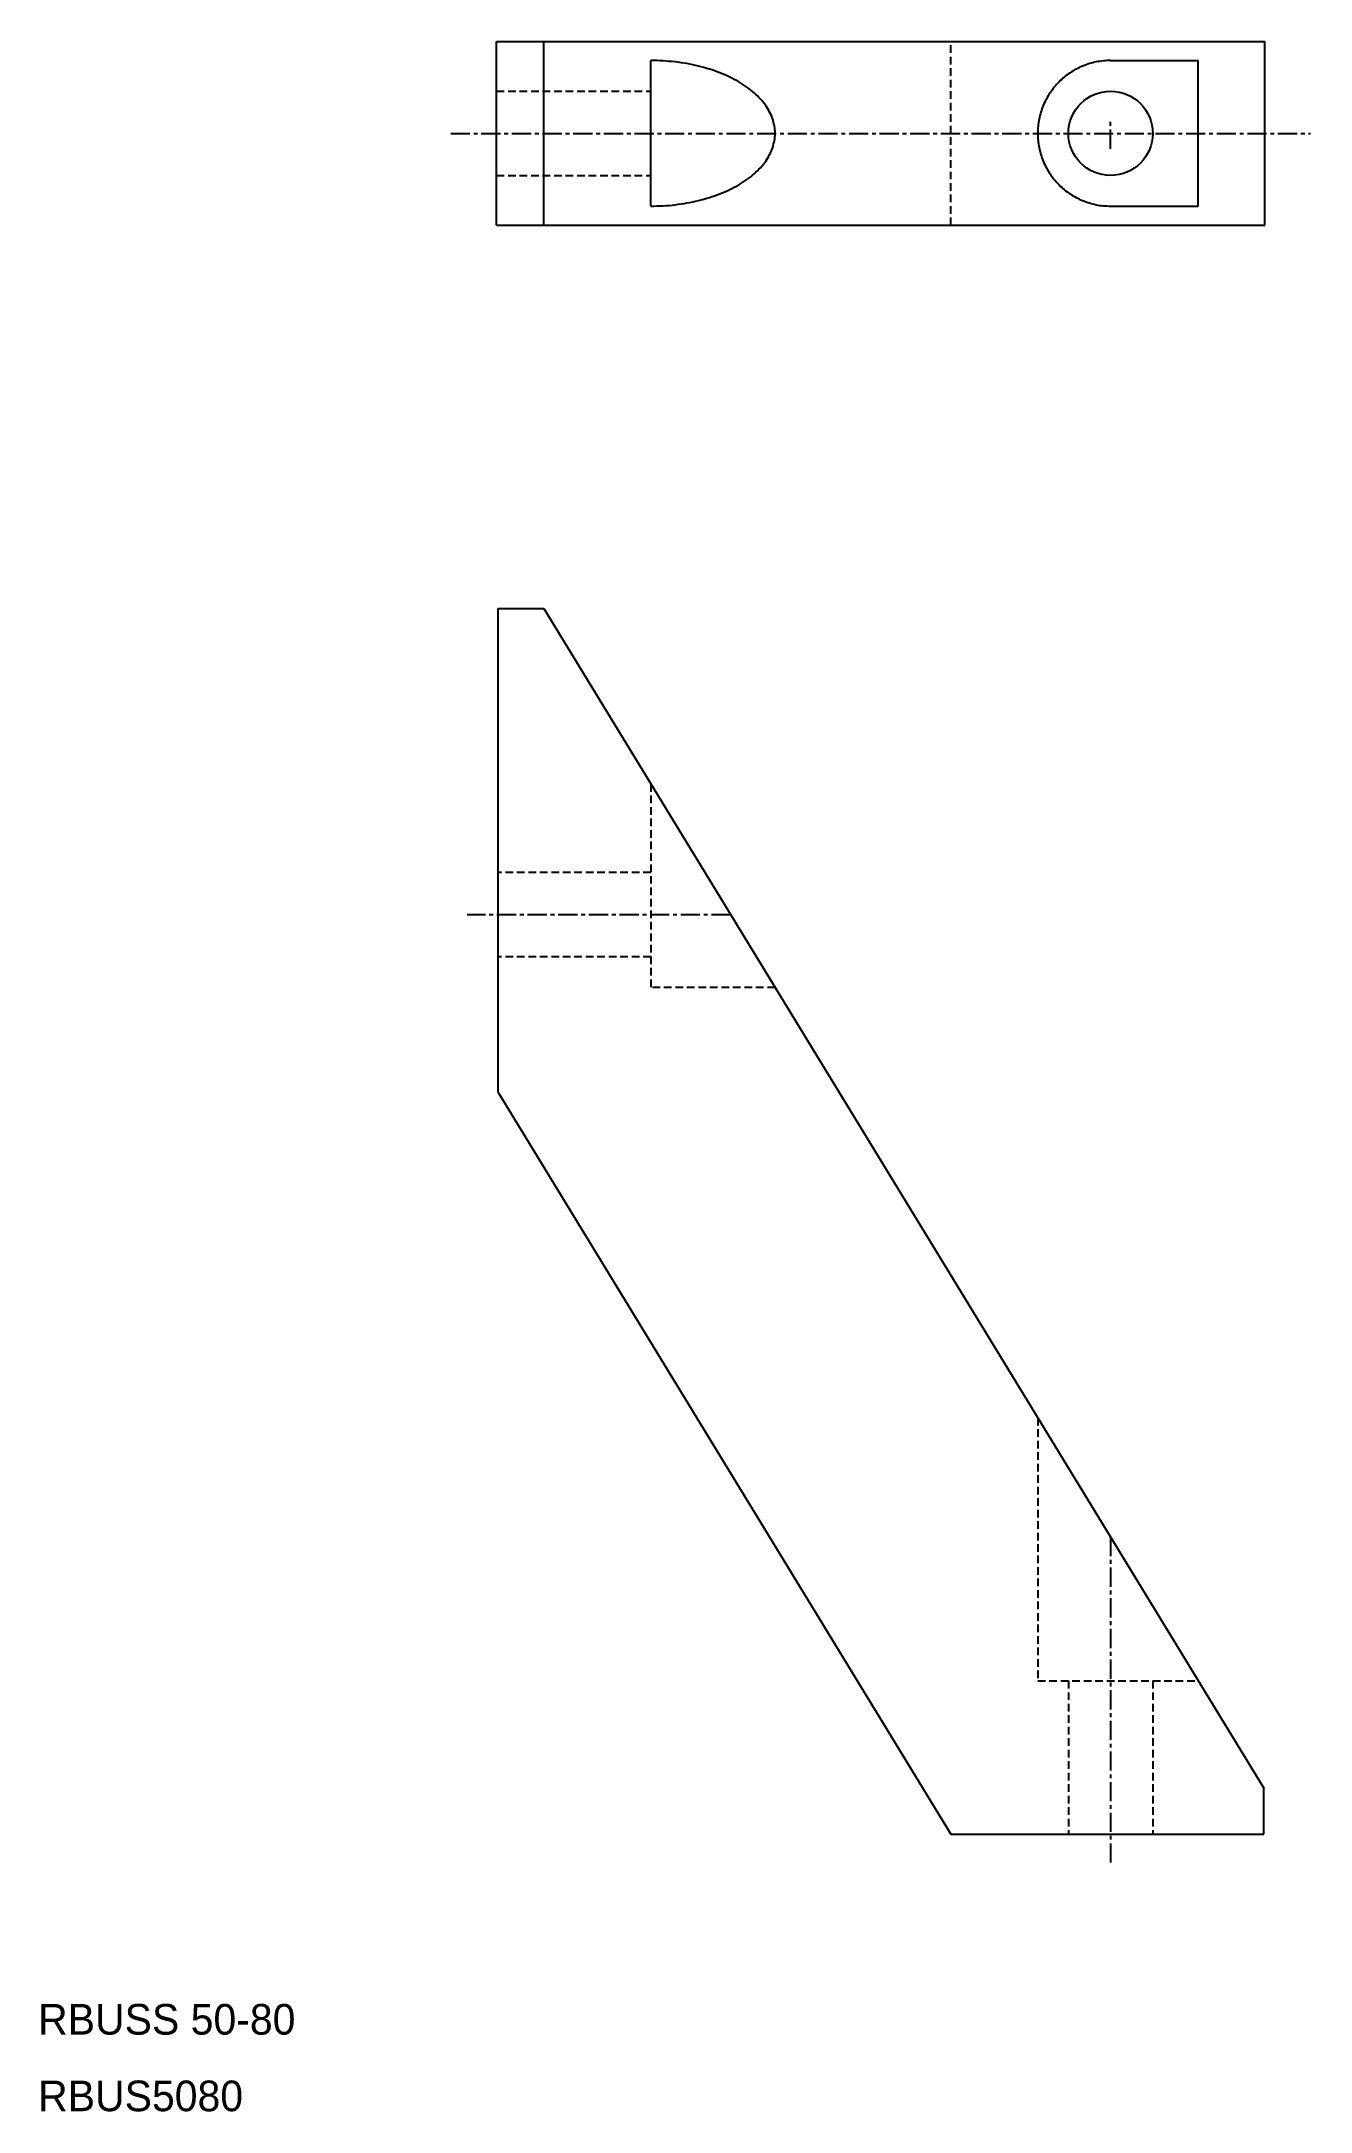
# Model space of a CAD drawing. Extents: x 1768 to 1851, y -115 to 20.
import ezdxf

# ---------------------------------------------------------------- set-up
doc = ezdxf.new("R2010")
doc.units = 0
doc.linetypes.add('CENTER', pattern=[2, 1.25, -0.25, 0.25, -0.25])
doc.linetypes.add('DASHED', pattern=[0.75, 0.5, -0.25])
doc.layers.get('0').update_dxf_attribs({"linetype": 'CONTINUOUS'})
doc.layers.add('CENTER', color=1, linetype='CENTER')

msp = doc.modelspace()

# ---------------------------------------------------------------- linework, layer by layer
at = {"color": 7, "linetype": 'CONTINUOUS'}
for p, q in [((1797.7, 20.08), (1847.83, 20.08)), ((1797.7, 8.08), (1797.7, 20.08)), ((1800.77, 8.08), (1800.77, 20.08)), ((1847.83, 8.08), (1847.83, 20.08)), ((1807.77, 9.33), (1807.77, 18.83)), ((1837.77, 18.83), (1843.49, 18.83)), ((1843.49, 9.33), (1843.49, 18.83)), ((1837.77, 9.33), (1843.49, 9.33)), ((1797.7, 8.08), (1847.83, 8.08)), ((1797.77, -16.92), (1797.77, -48.47)), ((1797.77, -16.92), (1800.77, -16.92)), ((1800.77, -16.92), (1847.77, -93.92)), ((1797.77, -29.42), (1797.77, -34.42)), ((1797.77, -48.47), (1827.34, -96.92)), ((1847.77, -96.92), (1847.77, -93.92)), ((1827.34, -96.92), (1847.77, -96.92))]:
    msp.add_line(p, q, dxfattribs=at)
at = {"color": 3, "linetype": 'DASHED'}
for p, q in [((1827.34, 8.08), (1827.34, 20.08)), ((1797.7, 16.83), (1807.77, 16.83)), ((1797.7, 11.33), (1807.77, 11.33)), ((1807.77, -28.39), (1807.77, -41.67)), ((1807.77, -34.17), (1797.77, -34.17)), ((1807.77, -39.67), (1797.77, -39.67)), ((1815.87, -41.67), (1807.77, -41.67)), ((1833.02, -69.75), (1833.02, -86.92)), ((1833.02, -86.92), (1843.49, -86.92)), ((1835.02, -86.92), (1835.02, -96.92)), ((1840.52, -86.92), (1840.52, -96.92))]:
    msp.add_line(p, q, dxfattribs=at)
at = {"color": 7, "linetype": 'CONTINUOUS'}
for points in [[(1807.77, 9.33, 0), (1807.96, 9.33, 0), (1808.16, 9.34, 0), (1808.36, 9.35, 0), (1808.56, 9.36, 0), (1808.76, 9.37, 0), (1808.95, 9.38, 0), (1809.15, 9.4, 0), (1809.35, 9.42, 0), (1809.54, 9.45, 0), (1809.74, 9.47, 0), (1809.93, 9.5, 0), (1810.12, 9.54, 0), (1810.31, 9.57, 0), (1810.5, 9.61, 0), (1810.68, 9.65, 0), (1810.87, 9.69, 0), (1811.05, 9.74, 0), (1811.23, 9.79, 0), (1811.41, 9.84, 0), (1811.59, 9.89, 0), (1811.76, 9.95, 0), (1811.93, 10.01, 0), (1812.1, 10.07, 0), (1812.27, 10.13, 0), (1812.43, 10.2, 0), (1812.59, 10.27, 0), (1812.75, 10.34, 0), (1812.91, 10.41, 0), (1813.06, 10.49, 0), (1813.21, 10.56, 0), (1813.36, 10.64, 0), (1813.5, 10.72, 0), (1813.64, 10.81, 0), (1813.77, 10.89, 0), (1813.9, 10.98, 0), (1814.03, 11.07, 0), (1814.16, 11.16, 0), (1814.28, 11.25, 0), (1814.39, 11.35, 0), (1814.51, 11.44, 0), (1814.61, 11.54, 0), (1814.72, 11.64, 0), (1814.82, 11.74, 0), (1814.92, 11.84, 0), (1815.01, 11.95, 0), (1815.09, 12.05, 0), (1815.18, 12.16, 0), (1815.26, 12.26, 0), (1815.33, 12.37, 0), (1815.4, 12.48, 0), (1815.46, 12.59, 0), (1815.52, 12.7, 0), (1815.58, 12.82, 0), (1815.63, 12.93, 0), (1815.68, 13.04, 0), (1815.72, 13.16, 0), (1815.75, 13.27, 0), (1815.78, 13.39, 0), (1815.81, 13.5, 0), (1815.83, 13.62, 0), (1815.85, 13.73, 0), (1815.86, 13.85, 0), (1815.87, 13.97, 0), (1815.87, 14.08, 0), (1815.87, 14.2, 0), (1815.86, 14.32, 0), (1815.85, 14.43, 0), (1815.83, 14.55, 0), (1815.81, 14.66, 0), (1815.78, 14.78, 0), (1815.75, 14.89, 0), (1815.72, 15.01, 0), (1815.68, 15.12, 0), (1815.63, 15.24, 0), (1815.58, 15.35, 0), (1815.52, 15.46, 0), (1815.46, 15.57, 0), (1815.4, 15.68, 0), (1815.33, 15.79, 0), (1815.26, 15.9, 0), (1815.18, 16.01, 0), (1815.09, 16.11, 0), (1815.01, 16.22, 0), (1814.92, 16.32, 0), (1814.82, 16.42, 0), (1814.72, 16.52, 0), (1814.61, 16.62, 0), (1814.51, 16.72, 0), (1814.39, 16.82, 0), (1814.28, 16.91, 0), (1814.16, 17, 0), (1814.03, 17.1, 0), (1813.9, 17.18, 0), (1813.77, 17.27, 0), (1813.64, 17.36, 0), (1813.5, 17.44, 0), (1813.36, 17.52, 0), (1813.21, 17.6, 0), (1813.06, 17.68, 0), (1812.91, 17.75, 0), (1812.75, 17.83, 0), (1812.59, 17.9, 0), (1812.43, 17.97, 0), (1812.27, 18.03, 0), (1812.1, 18.1, 0), (1811.93, 18.16, 0), (1811.76, 18.22, 0), (1811.59, 18.27, 0), (1811.41, 18.32, 0), (1811.23, 18.38, 0), (1811.05, 18.42, 0), (1810.87, 18.47, 0), (1810.68, 18.51, 0), (1810.5, 18.55, 0), (1810.31, 18.59, 0), (1810.12, 18.63, 0), (1809.93, 18.66, 0), (1809.74, 18.69, 0), (1809.54, 18.72, 0), (1809.35, 18.74, 0), (1809.15, 18.76, 0), (1808.95, 18.78, 0), (1808.76, 18.8, 0), (1808.56, 18.81, 0), (1808.36, 18.82, 0), (1808.16, 18.83, 0), (1807.96, 18.83, 0), (1807.77, 18.83, 0)], [(1837.77, 18.83, 0), (1837.65, 18.83, 0), (1837.53, 18.83, 0), (1837.42, 18.82, 0), (1837.3, 18.81, 0), (1837.18, 18.8, 0), (1837.07, 18.78, 0), (1836.95, 18.76, 0), (1836.84, 18.74, 0), (1836.72, 18.72, 0), (1836.61, 18.69, 0), (1836.5, 18.66, 0), (1836.39, 18.63, 0), (1836.28, 18.59, 0), (1836.17, 18.55, 0), (1836.06, 18.51, 0), (1835.95, 18.47, 0), (1835.84, 18.42, 0), (1835.73, 18.38, 0), (1835.63, 18.32, 0), (1835.53, 18.27, 0), (1835.42, 18.22, 0), (1835.32, 18.16, 0), (1835.22, 18.1, 0), (1835.13, 18.03, 0), (1835.03, 17.97, 0), (1834.94, 17.9, 0), (1834.84, 17.83, 0), (1834.75, 17.75, 0), (1834.66, 17.68, 0), (1834.58, 17.6, 0), (1834.49, 17.52, 0), (1834.41, 17.44, 0), (1834.33, 17.36, 0), (1834.25, 17.27, 0), (1834.17, 17.18, 0), (1834.09, 17.1, 0), (1834.02, 17, 0), (1833.95, 16.91, 0), (1833.88, 16.82, 0), (1833.82, 16.72, 0), (1833.75, 16.62, 0), (1833.69, 16.52, 0), (1833.63, 16.42, 0), (1833.58, 16.32, 0), (1833.52, 16.22, 0), (1833.47, 16.11, 0), (1833.42, 16.01, 0), (1833.38, 15.9, 0), (1833.33, 15.79, 0), (1833.29, 15.68, 0), (1833.26, 15.57, 0), (1833.22, 15.46, 0), (1833.19, 15.35, 0), (1833.16, 15.24, 0), (1833.13, 15.12, 0), (1833.11, 15.01, 0), (1833.09, 14.89, 0), (1833.07, 14.78, 0), (1833.05, 14.66, 0), (1833.04, 14.55, 0), (1833.03, 14.43, 0), (1833.02, 14.32, 0), (1833.02, 14.2, 0), (1833.02, 14.08, 0), (1833.02, 13.97, 0), (1833.02, 13.85, 0), (1833.03, 13.73, 0), (1833.04, 13.62, 0), (1833.05, 13.5, 0), (1833.07, 13.39, 0), (1833.09, 13.27, 0), (1833.11, 13.16, 0), (1833.13, 13.04, 0), (1833.16, 12.93, 0), (1833.19, 12.82, 0), (1833.22, 12.7, 0), (1833.26, 12.59, 0), (1833.29, 12.48, 0), (1833.33, 12.37, 0), (1833.38, 12.26, 0), (1833.42, 12.16, 0), (1833.47, 12.05, 0), (1833.52, 11.95, 0), (1833.58, 11.84, 0), (1833.63, 11.74, 0), (1833.69, 11.64, 0), (1833.75, 11.54, 0), (1833.82, 11.44, 0), (1833.88, 11.35, 0), (1833.95, 11.25, 0), (1834.02, 11.16, 0), (1834.09, 11.07, 0), (1834.17, 10.98, 0), (1834.25, 10.89, 0), (1834.33, 10.81, 0), (1834.41, 10.72, 0), (1834.49, 10.64, 0), (1834.58, 10.56, 0), (1834.66, 10.49, 0), (1834.75, 10.41, 0), (1834.84, 10.34, 0), (1834.94, 10.27, 0), (1835.03, 10.2, 0), (1835.13, 10.13, 0), (1835.22, 10.07, 0), (1835.32, 10.01, 0), (1835.42, 9.95, 0), (1835.53, 9.89, 0), (1835.63, 9.84, 0), (1835.73, 9.79, 0), (1835.84, 9.74, 0), (1835.95, 9.69, 0), (1836.06, 9.65, 0), (1836.17, 9.61, 0), (1836.28, 9.57, 0), (1836.39, 9.54, 0), (1836.5, 9.5, 0), (1836.61, 9.47, 0), (1836.72, 9.45, 0), (1836.84, 9.42, 0), (1836.95, 9.4, 0), (1837.07, 9.38, 0), (1837.18, 9.37, 0), (1837.3, 9.36, 0), (1837.42, 9.35, 0), (1837.53, 9.34, 0), (1837.65, 9.33, 0), (1837.77, 9.33, 0)]]:
    msp.add_polyline3d(points, dxfattribs=at)
msp.add_circle((1837.77, 14.08), 2.75, dxfattribs=at)
at = {"layer": 'CENTER', "color": 1, "linetype": 'CENTER'}
for p, q in [((1837.77, 13.08), (1837.77, 15.08)), ((1794.7, 14.08), (1850.83, 14.08)), ((1812.97, -36.92), (1795.77, -36.92)), ((1837.77, -77.53), (1837.77, -98.92))]:
    msp.add_line(p, q, dxfattribs=at)

# ---------------------------------------------------------------- texts
at = {"color": 7, "linetype": 'CONTINUOUS'}
for s, p in [('RBUSS 50-80', (1767.77, -110.01)), ('RBUS5080', (1767.77, -115.01))]:
    msp.add_text(s, height=2, dxfattribs=at).set_placement(p)

doc.saveas('drawing.dxf')
